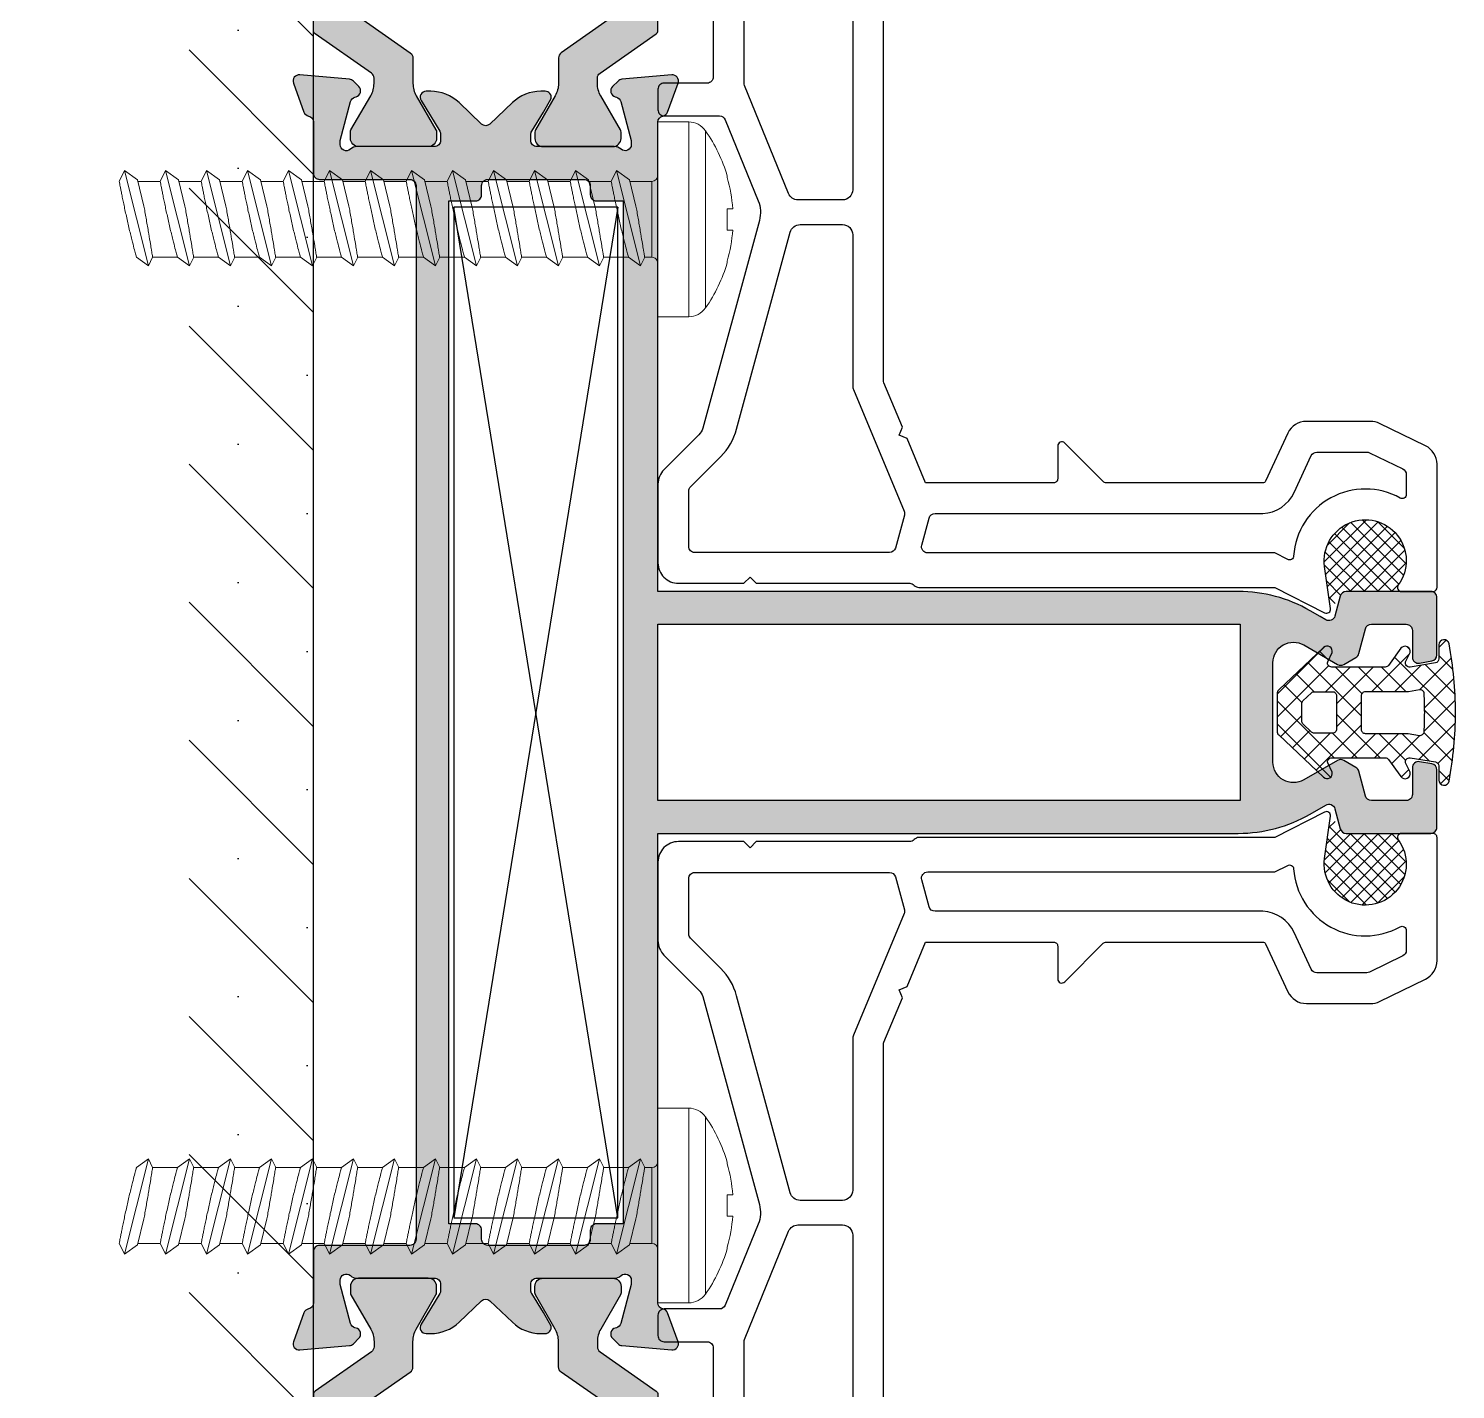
# Model space of a CAD drawing. Header units: millimetres. Extents: x 221 to 2771, y 196 to 840.
# Drawn here: x 485.58 to 499.5, y 625.91 to 639.19 of the extents above; entities that cross this region are included whole.
import ezdxf

# ---------------------------------------------------------------- set-up
doc = ezdxf.new("R2010")
doc.units = ezdxf.units.MM

# ---------------------------------------------------------------- blocks, each defined once
blk = doc.blocks.new('937600')
at = {"ltscale": 10, "true_color": 0xfed100}
blk.add_hatch(color=40, dxfattribs=at).paths.add_polyline_path([(1547.882, 2589.597), (1545.967, 2592.334, 0.24473), (1545.803, 2592.419), (1542.338, 2592.419, 0.244698), (1542.174, 2592.334), (1540.258, 2589.597, -0.244698), (1540.012, 2589.469), (1539.752, 2589.469, -0.131652), (1539.152, 2589.63), (1537.487, 2590.591, 0.131652), (1537.382, 2590.619), (1537.07, 2590.619, 0.414214), (1536.67, 2590.219), (1536.67, 2586.819, 0.414214), (1537.07, 2586.419), (1537.382, 2586.419, 0.131652), (1537.487, 2586.448), (1539.152, 2587.409, -0.131652), (1539.752, 2587.569), (1541.001, 2587.569, 0.244698), (1541.247, 2587.697), (1543.163, 2590.434, -0.244698), (1543.327, 2590.519), (1544.813, 2590.519, -0.244698), (1544.977, 2590.434), (1546.893, 2587.697, 0.244698), (1547.139, 2587.569), (1548.389, 2587.569, -0.131652), (1548.989, 2587.409), (1550.654, 2586.448, 0.131652), (1550.759, 2586.419), (1551.07, 2586.419, 0.400278), (1551.47, 2586.8), (1551.47, 2590.119), (1551.47, 2590.239, 0.400281), (1551.07, 2590.619), (1550.759, 2590.619, 0.131652), (1550.654, 2590.591), (1548.989, 2589.63, -0.131652), (1548.389, 2589.469), (1548.128, 2589.469, -0.244698)])
at = {"color": 40, "ltscale": 10, "true_color": 0xfed100}
blk.add_lwpolyline([(1551.47, 2590.219, 0.414214), (1551.07, 2590.619), (1550.759, 2590.619, 0.131652), (1550.654, 2590.591), (1548.989, 2589.63, -0.131652), (1548.389, 2589.469), (1548.128, 2589.469, -0.244698), (1547.882, 2589.597), (1545.967, 2592.334, 0.24473), (1545.803, 2592.419), (1542.338, 2592.419, 0.244698), (1542.174, 2592.334), (1540.258, 2589.597, -0.244698), (1540.012, 2589.469), (1539.752, 2589.469, -0.131652), (1539.152, 2589.63), (1537.487, 2590.591, 0.131652), (1537.382, 2590.619), (1537.07, 2590.619, 0.414214), (1536.67, 2590.219), (1536.67, 2586.819, 0.414214), (1537.07, 2586.419), (1537.382, 2586.419, 0.131652), (1537.487, 2586.448), (1539.152, 2587.409, -0.131652), (1539.752, 2587.569), (1541.001, 2587.569, 0.244698), (1541.247, 2587.697), (1543.163, 2590.434, -0.244698), (1543.327, 2590.519), (1544.813, 2590.519, -0.244698), (1544.977, 2590.434), (1546.893, 2587.697, 0.244698), (1547.139, 2587.569), (1548.389, 2587.569, -0.131652), (1548.989, 2587.409), (1550.654, 2586.448, 0.131652), (1550.759, 2586.419), (1551.07, 2586.419, 0.414214), (1551.47, 2586.819)], format="xyb", close=True, dxfattribs=at)
blk = doc.blocks.new('50S14')
at = {"ltscale": 10}
h = blk.add_hatch(color=252, dxfattribs=at)
h.paths.add_polyline_path([(-107.032, -174.235), (-107.032, -173.935, -0.414214), (-106.732, -173.635), (-106.439, -173.635, -0.137872), (-106.282, -173.679), (-104.788, -174.591, 0.585524), (-104.332, -174.335), (-104.332, -174.117, 0.19257), (-104.883, -172.738), (-105.927, -171.642, -0.399971), (-105.927, -171.228), (-104.883, -170.132, 0.19257), (-104.332, -168.752), (-104.332, -168.535, 0.472045), (-104.689, -168.24), (-105.351, -168.623), (-106.282, -169.191, -0.137872), (-106.439, -169.235), (-106.732, -169.235, -0.414214), (-107.032, -168.935), (-107.032, -168.749), (-107.032, -165.349), (-107.032, -165.164, 0.182676), (-107.157, -164.833, -0.645751), (-106.932, -164.335), (-106.732, -164.335), (-104.829, -164.845, -0.267949), (-104.617, -165.057), (-104.602, -165.113, 0.57735), (-104.1, -165.247), (-103.832, -164.979, 0.176327), (-103.746, -164.793), (-103.533, -162.361, 0.548619), (-103.934, -162.053), (-105.345, -162.566, 0.263725), (-105.537, -162.792, -0.359508), (-105.832, -163.035), (-107.332, -163.035), (-107.721, -163.035), (-128.732, -163.035), (-128.732, -134.726, 0.131652), (-129.669, -131.226), (-130.115, -130.454, -0.493145), (-129.933, -130.015), (-128.954, -129.752, 0.339454), (-128.732, -129.463), (-128.732, -125.335, 0.414214), (-129.032, -125.035), (-131.826, -125.035, 0.36397), (-132.121, -125.283), (-132.227, -125.883, 0.466308), (-131.932, -126.235), (-130.632, -126.235, -0.414214), (-130.332, -126.535), (-130.332, -128.235, -0.339454), (-130.554, -128.525), (-131.765, -128.849, 0.198912), (-131.947, -128.989), (-132.291, -129.585, 0.267949), (-132.291, -129.885), (-131.339, -131.535, -0.57735), (-132.205, -133.035), (-137.058, -133.035, -0.57735), (-137.924, -131.535), (-136.972, -129.885, 0.267949), (-136.972, -129.585), (-137.316, -128.989, 0.198912), (-137.498, -128.849), (-138.709, -128.525, -0.339454), (-138.932, -128.235), (-138.932, -126.535, -0.414214), (-138.632, -126.235), (-137.332, -126.235, 0.466308), (-137.036, -125.883), (-137.142, -125.283, 0.36397), (-137.437, -125.035), (-140.232, -125.035, 0.414214), (-140.532, -125.335), (-140.532, -126.535), (-140.532, -129.463, 0.339454), (-140.309, -129.752), (-139.33, -130.015, -0.493145), (-139.148, -130.454), (-139.31, -130.735), (-139.594, -131.226, 0.131652), (-140.532, -134.726), (-140.532, -137.235), (-140.532, -163.035), (-163.432, -163.035, -0.359508), (-163.726, -162.792, 0.263725), (-163.918, -162.566), (-165.329, -162.053, 0.548619), (-165.731, -162.361), (-165.518, -164.793, 0.176327), (-165.431, -164.979), (-165.163, -165.247, 0.57735), (-164.661, -165.113), (-164.646, -165.057, -0.267949), (-164.434, -164.845), (-162.532, -164.335), (-162.332, -164.335, -0.645751), (-162.107, -164.833, 0.182676), (-162.232, -165.164), (-162.232, -165.349), (-162.232, -168.749), (-162.232, -168.935, -0.414214), (-162.532, -169.235), (-162.825, -169.235, -0.137872), (-162.981, -169.191), (-163.912, -168.623), (-164.574, -168.24, 0.472045), (-164.932, -168.535), (-164.932, -168.752, 0.19257), (-164.38, -170.132), (-163.336, -171.228, -0.399971), (-163.336, -171.642), (-164.38, -172.738, 0.19257), (-164.932, -174.117), (-164.932, -174.335, 0.585524), (-164.475, -174.591), (-162.981, -173.679, -0.137872), (-162.825, -173.635), (-162.532, -173.635, -0.414214), (-162.232, -173.935), (-162.232, -177.706, 0.182676), (-162.107, -178.036, -0.645751), (-162.332, -178.535), (-162.532, -178.535), (-164.434, -178.025, -0.267949), (-164.646, -177.813), (-164.661, -177.757, 0.57735), (-165.163, -177.623), (-165.431, -177.891, 0.176327), (-165.518, -178.077), (-165.731, -180.509, 0.548619), (-165.329, -180.817), (-163.918, -180.303, 0.263725), (-163.726, -180.078, -0.359508), (-163.432, -179.835), (-160.932, -179.835, 0.414214), (-160.632, -179.535), (-160.632, -175.135, -0.414214), (-160.332, -174.835), (-134.632, -174.835), (-108.932, -174.835, -0.414214), (-108.632, -175.135), (-108.632, -179.535, 0.414214), (-108.332, -179.835), (-105.832, -179.835, -0.359508), (-105.537, -180.078, 0.263725), (-105.345, -180.303), (-103.934, -180.817, 0.548619), (-103.533, -180.509), (-103.746, -178.077, 0.176327), (-103.832, -177.891), (-104.1, -177.623, 0.57735), (-104.602, -177.757), (-104.617, -177.813, -0.267949), (-104.829, -178.025), (-106.732, -178.535), (-106.932, -178.535, -0.645751), (-107.157, -178.036, 0.182676), (-107.032, -177.706), (-107.032, -177.635)])
h.paths.add_polyline_path([(-159.582, -164.735), (-134.632, -164.735), (-109.682, -164.735), (-109.682, -166.035, 0.414214), (-109.382, -166.335), (-108.932, -166.335, -0.414214), (-108.632, -166.635), (-108.632, -171.335, -0.414214), (-108.932, -171.635), (-109.382, -171.635, 0.414214), (-109.682, -171.935), (-109.682, -173.235), (-134.632, -173.235), (-159.582, -173.235), (-159.582, -171.935, 0.414214), (-159.882, -171.635), (-160.332, -171.635, -0.414214), (-160.632, -171.335), (-160.632, -166.635, -0.414214), (-160.332, -166.335), (-159.882, -166.335, 0.414214), (-159.582, -166.035)], flags=16)
h.paths.add_polyline_path([(-138.932, -134.635), (-130.332, -134.635), (-130.332, -144.535), (-130.332, -163.035), (-134.632, -163.035), (-138.932, -163.035)], flags=16)
at = {"color": 252, "ltscale": 10}
for points in [[(-107.032, -174.235), (-107.032, -173.935, -0.414214), (-106.732, -173.635), (-106.439, -173.635, -0.137872), (-106.282, -173.679), (-104.788, -174.591, 0.585524), (-104.332, -174.335), (-104.332, -174.117, 0.19257), (-104.883, -172.738), (-105.927, -171.642, -0.399971), (-105.927, -171.228), (-104.883, -170.132, 0.19257), (-104.332, -168.752), (-104.332, -168.535, 0.472045), (-104.689, -168.24), (-105.351, -168.623), (-106.282, -169.191, -0.137872), (-106.439, -169.235), (-106.732, -169.235, -0.414214), (-107.032, -168.935), (-107.032, -168.749), (-107.032, -165.349), (-107.032, -165.164, 0.182676), (-107.157, -164.833, -0.645751), (-106.932, -164.335), (-106.732, -164.335), (-104.829, -164.845, -0.267949), (-104.617, -165.057), (-104.602, -165.113, 0.57735), (-104.1, -165.247), (-103.832, -164.979, 0.176327), (-103.746, -164.793), (-103.533, -162.361, 0.548619), (-103.934, -162.053), (-105.345, -162.566, 0.263725), (-105.537, -162.792, -0.359508), (-105.832, -163.035), (-107.332, -163.035), (-107.721, -163.035), (-128.732, -163.035), (-128.732, -134.726, 0.131652), (-129.669, -131.226), (-130.115, -130.454, -0.493145), (-129.933, -130.015), (-128.954, -129.752, 0.339454), (-128.732, -129.463), (-128.732, -125.335, 0.414214), (-129.032, -125.035), (-131.826, -125.035, 0.36397), (-132.121, -125.283), (-132.227, -125.883, 0.466308), (-131.932, -126.235), (-130.632, -126.235, -0.414214), (-130.332, -126.535), (-130.332, -128.235, -0.339454), (-130.554, -128.525), (-131.765, -128.849, 0.198912), (-131.947, -128.989), (-132.291, -129.585, 0.267949), (-132.291, -129.885), (-131.339, -131.535, -0.57735), (-132.205, -133.035), (-137.058, -133.035, -0.57735), (-137.924, -131.535), (-136.972, -129.885, 0.267949), (-136.972, -129.585), (-137.316, -128.989, 0.198912), (-137.498, -128.849), (-138.709, -128.525, -0.339454), (-138.932, -128.235), (-138.932, -126.535, -0.414214), (-138.632, -126.235), (-137.332, -126.235, 0.466308), (-137.036, -125.883), (-137.142, -125.283, 0.36397), (-137.437, -125.035), (-140.232, -125.035, 0.414214), (-140.532, -125.335), (-140.532, -126.535), (-140.532, -129.463, 0.339454), (-140.309, -129.752), (-139.33, -130.015, -0.493145), (-139.148, -130.454), (-139.31, -130.735), (-139.594, -131.226, 0.131652), (-140.532, -134.726), (-140.532, -137.235), (-140.532, -163.035), (-163.432, -163.035, -0.359508), (-163.726, -162.792, 0.263725), (-163.918, -162.566), (-165.329, -162.053, 0.548619), (-165.731, -162.361), (-165.518, -164.793, 0.176327), (-165.431, -164.979), (-165.163, -165.247, 0.57735), (-164.661, -165.113), (-164.646, -165.057, -0.267949), (-164.434, -164.845), (-162.532, -164.335), (-162.332, -164.335, -0.645751), (-162.107, -164.833, 0.182676), (-162.232, -165.164), (-162.232, -165.349), (-162.232, -168.749), (-162.232, -168.935, -0.414214), (-162.532, -169.235), (-162.825, -169.235, -0.137872), (-162.981, -169.191), (-163.912, -168.623), (-164.574, -168.24, 0.472045), (-164.932, -168.535), (-164.932, -168.752, 0.19257), (-164.38, -170.132), (-163.336, -171.228, -0.399971), (-163.336, -171.642), (-164.38, -172.738, 0.19257), (-164.932, -174.117), (-164.932, -174.335, 0.585524), (-164.475, -174.591), (-162.981, -173.679, -0.137872), (-162.825, -173.635), (-162.532, -173.635, -0.414214), (-162.232, -173.935), (-162.232, -177.706, 0.182676), (-162.107, -178.036, -0.645751), (-162.332, -178.535), (-162.532, -178.535), (-164.434, -178.025, -0.267949), (-164.646, -177.813), (-164.661, -177.757, 0.57735), (-165.163, -177.623), (-165.431, -177.891, 0.176327), (-165.518, -178.077), (-165.731, -180.509, 0.548619), (-165.329, -180.817), (-163.918, -180.303, 0.263725), (-163.726, -180.078, -0.359508), (-163.432, -179.835), (-160.932, -179.835, 0.414214), (-160.632, -179.535), (-160.632, -175.135, -0.414214), (-160.332, -174.835), (-134.632, -174.835), (-108.932, -174.835, -0.414214), (-108.632, -175.135), (-108.632, -179.535, 0.414214), (-108.332, -179.835), (-105.832, -179.835, -0.359508), (-105.537, -180.078, 0.263725), (-105.345, -180.303), (-103.934, -180.817, 0.548619), (-103.533, -180.509), (-103.746, -178.077, 0.176327), (-103.832, -177.891), (-104.1, -177.623, 0.57735), (-104.602, -177.757), (-104.617, -177.813, -0.267949), (-104.829, -178.025), (-106.732, -178.535), (-106.932, -178.535, -0.645751), (-107.157, -178.036, 0.182676), (-107.032, -177.706), (-107.032, -177.635)], [(-159.582, -164.735), (-134.632, -164.735), (-109.682, -164.735), (-109.682, -166.035, 0.414214), (-109.382, -166.335), (-108.932, -166.335, -0.414214), (-108.632, -166.635), (-108.632, -171.335, -0.414214), (-108.932, -171.635), (-109.382, -171.635, 0.414214), (-109.682, -171.935), (-109.682, -173.235), (-134.632, -173.235), (-159.582, -173.235), (-159.582, -171.935, 0.414214), (-159.882, -171.635), (-160.332, -171.635, -0.414214), (-160.632, -171.335), (-160.632, -166.635, -0.414214), (-160.332, -166.335), (-159.882, -166.335, 0.414214), (-159.582, -166.035)]]:
    blk.add_lwpolyline(points, format="xyb", close=True, dxfattribs=at)
blk.add_lwpolyline([(-138.932, -134.635), (-130.332, -134.635), (-130.332, -144.535), (-130.332, -163.035), (-134.632, -163.035), (-138.932, -163.035)], close=True, dxfattribs=at)
blk.add_blockref('937600', (-1713.702, -2755.454))
at = {"xscale": -1}
blk.add_blockref('937600', (1444.439, -2755.454), dxfattribs=at)
at = {"xscale": -1, "rotation": 180}
blk.add_blockref('937600', (-1713.702, 2412.585), dxfattribs=at)
at = {"rotation": 180.0000000000001}
blk.add_blockref('937600', (1444.439, 2412.585), dxfattribs=at)
blk = doc.blocks.new('A02110')
at = {"color": 31}
for points in [[(2086.685, 5268.478), (2086.685, 5275.959, -0.213422), (2086.785, 5276.183, 0.213422), (2086.885, 5276.407), (2086.885, 5293.769), (2088.123, 5296.2, 0.606815), (2087.917, 5296.489), (2085.863, 5296.2, -1.485657), (2086.767, 5299.794, 0.614131), (2087.085, 5299.955), (2087.085, 5301.481, 0.414214), (2086.885, 5301.681), (2080.876, 5301.681, 0.286745), (2079.978, 5301.119), (2078.886, 5298.881, 0.113936), (2078.785, 5298.442), (2078.785, 5295.312, 0.291473), (2079.362, 5294.406), (2081.698, 5293.317, -0.291473), (2081.785, 5293.181), (2081.785, 5285.546, -0.198912), (2081.726, 5285.405), (2079.843, 5283.522, 0.668179), (2079.985, 5283.181), (2081.585, 5283.181, -0.414214), (2081.785, 5282.981), (2081.785, 5276.737), (2079.619, 5275.836), (2079.458, 5275.444), (2079.065, 5275.605), (2076.9, 5274.704, -0.098951), (2076.785, 5274.681), (2039.185, 5274.681, -0.098951), (2039.069, 5274.704), (2036.904, 5275.605), (2036.512, 5275.444), (2036.35, 5275.836), (2034.185, 5276.737), (2034.185, 5282.981, -0.414214), (2034.385, 5283.181), (2035.985, 5283.181, 0.668179), (2036.126, 5283.522), (2034.243, 5285.405, -0.198912), (2034.185, 5285.546), (2034.185, 5293.181, -0.291473), (2034.271, 5293.317), (2036.607, 5294.406, 0.291473), (2037.185, 5295.312), (2037.185, 5298.442, 0.113936), (2037.083, 5298.881), (2035.992, 5301.119, 0.286745), (2035.093, 5301.681), (2029.085, 5301.681, 0.414214), (2028.885, 5301.481), (2028.885, 5299.955, 0.614131), (2029.203, 5299.794, -1.485657), (2030.106, 5296.2), (2028.052, 5296.489, 0.606815), (2027.846, 5296.2), (2029.085, 5293.769), (2029.085, 5276.407, 0.213422), (2029.185, 5276.183, -0.213422), (2029.285, 5275.959), (2029.285, 5268.478), (2029.585, 5268.178), (2029.285, 5267.878), (2029.285, 5264.681, 0.414214), (2030.285, 5263.681), (2034.116, 5263.681, 0.198912), (2034.823, 5263.974), (2036.533, 5265.683, -0.13063), (2036.849, 5265.867), (2046.991, 5268.628, -0.164494), (2047.95, 5268.57), (2051.898, 5266.964, -0.305091), (2052.085, 5266.686), (2052.085, 5263.981, 0.414214), (2052.385, 5263.681), (2053.385, 5263.681, 0.414214), (2053.685, 5263.981), (2053.685, 5266.081, -0.414214), (2053.985, 5266.381), (2061.985, 5266.381, -0.414214), (2062.285, 5266.081), (2062.285, 5263.981, 0.414214), (2062.585, 5263.681), (2063.585, 5263.681, 0.414214), (2063.885, 5263.981), (2063.885, 5266.686, -0.305091), (2064.072, 5266.964), (2068.02, 5268.57, -0.164494), (2068.979, 5268.628), (2079.12, 5265.867, -0.13063), (2079.436, 5265.683), (2081.146, 5263.974, 0.198912), (2081.853, 5263.681), (2085.685, 5263.681, 0.414214), (2086.685, 5264.681), (2086.685, 5267.878), (2086.385, 5268.178)], [(2030.613, 5294.688, 0.550709), (2033.443, 5299.883, -0.572183), (2033.617, 5300.181), (2034.593, 5300.181, -0.286745), (2034.863, 5300.012), (2035.654, 5298.389, -0.113936), (2035.685, 5298.258), (2035.685, 5295.822, -0.291473), (2035.511, 5295.55), (2033.721, 5294.715, 0.27694), (2032.685, 5293.181), (2032.685, 5277.196, -0.338334), (2032.464, 5276.907), (2031.147, 5276.548, -0.494396), (2030.768, 5276.838), (2030.768, 5293.769), (2030.448, 5294.398, -0.538771)], [(2080.285, 5295.822), (2080.285, 5298.258, -0.113936), (2080.315, 5298.389), (2081.107, 5300.012, -0.286745), (2081.376, 5300.181), (2082.352, 5300.181, -0.572183), (2082.527, 5299.883, 0.550709), (2085.356, 5294.688, -0.538771), (2085.521, 5294.398), (2085.201, 5293.769), (2085.201, 5276.838, -0.494396), (2084.822, 5276.548), (2083.506, 5276.907, -0.338334), (2083.285, 5277.196), (2083.285, 5293.181, 0.27694), (2082.248, 5294.715), (2080.458, 5295.55, -0.291473)], [(2030.785, 5265.481), (2030.785, 5274.977, -0.338334), (2031.006, 5275.266), (2032.606, 5275.702, -0.166601), (2032.8, 5275.689), (2038.733, 5273.219, 0.098951), (2038.925, 5273.181), (2046.285, 5273.181, -0.414214), (2046.785, 5272.681), (2046.785, 5270.616, -0.338334), (2046.416, 5270.134), (2036.806, 5267.517, 0.13063), (2035.472, 5266.744), (2033.997, 5265.268, -0.198912), (2033.785, 5265.181), (2031.085, 5265.181, -0.414214)], [(2069.185, 5270.616), (2069.185, 5272.681, -0.414214), (2069.685, 5273.181), (2077.045, 5273.181, 0.098951), (2077.237, 5273.219), (2083.169, 5275.689, -0.166601), (2083.364, 5275.702), (2084.964, 5275.266, -0.338334), (2085.185, 5274.977), (2085.185, 5265.481, -0.414214), (2084.885, 5265.181), (2082.185, 5265.181, -0.198912), (2081.973, 5265.268), (2080.497, 5266.744, 0.13063), (2079.164, 5267.517), (2069.553, 5270.134, -0.338334)], [(2047.985, 5270.512), (2047.985, 5272.681, -0.414214), (2048.485, 5273.181), (2067.485, 5273.181, -0.414214), (2067.985, 5272.681), (2067.985, 5270.512, -0.305091), (2067.673, 5270.049), (2062.398, 5267.903, -0.09688), (2062.285, 5267.881), (2053.685, 5267.881, -0.09688), (2053.572, 5267.903), (2048.296, 5270.049, -0.305091)]]:
    blk.add_lwpolyline(points, format="xyb", close=True, dxfattribs=at)
blk = doc.blocks.new('B.G.R.1A')
h = blk.add_hatch()
h.set_pattern_fill('SACNCR', color=253, scale=2)
h.paths.add_polyline_path([(1188.644, -532.907), (1188.644, -526.835), (1188.344, -526.835), (1185.537, -526.835), (1169.751, -526.835), (1166.644, -526.835), (1136.944, -526.835), (1134.444, -526.835, 0.359508), (1134.15, -527.078, -0.263725), (1133.958, -527.303), (1132.547, -527.817, -0.548619), (1132.145, -527.509), (1132.204, -526.835), (1129.976, -526.835), (1126.512, -526.835), (1124.284, -526.835), (1124.343, -527.509, -0.548619), (1123.942, -527.817), (1122.531, -527.303, -0.263725), (1122.339, -527.078, 0.359508), (1122.044, -526.835), (1119.544, -526.835), (1066.944, -526.835), (1064.444, -526.835, 0.359508), (1064.15, -527.078, -0.263725), (1063.958, -527.303), (1062.547, -527.817, -0.548619), (1062.145, -527.509), (1062.204, -526.835), (1059.977, -526.835), (1056.512, -526.835), (1054.284, -526.835), (1054.343, -527.509, -0.548619), (1053.942, -527.817), (1052.531, -527.303, -0.263725), (1052.339, -527.078, 0.359508), (1052.044, -526.835), (1049.544, -526.835), (1019.844, -526.835), (1016.737, -526.835), (1000.951, -526.835), (998.144, -526.835), (997.844, -526.835), (997.844, -532.907)])
h.paths.add_polyline_path([(1171.445, -532.199), (1184.285, -532.199), (1184.285, -540.735), (1171.445, -540.735)], flags=25)
h.paths.add_polyline_path([(1002.917, -532.611), (1019.519, -532.611), (1019.519, -540.656), (1002.917, -540.656)], flags=25)
h.paths.add_polyline_path([(1171.445, -532.199), (1184.285, -532.199), (1184.285, -540.735), (1171.445, -540.735)], flags=25)
h.paths.add_polyline_path([(1002.917, -532.611), (1019.519, -532.611), (1019.519, -540.656), (1002.917, -540.656)], flags=25)
at = {"lineweight": -2}
blk.add_line((1188.644, -526.835), (997.844, -526.835), dxfattribs=at)
blk = doc.blocks.new('3095-2D')
at = {"color": 253}
for p, q in [((5087.022, 1505.191), (5136.322, 1497.191)), ((5136.322, 1505.191), (5087.022, 1497.191))]:
    blk.add_line(p, q, dxfattribs=at)
blk.add_lwpolyline([(5087.022, 1497.191), (5087.022, 1505.191), (5136.322, 1505.191), (5136.322, 1497.191)], close=True, dxfattribs=at)
blk = doc.blocks.new('CV')
at = {"color": 7, "linetype": 'Continuous', "lineweight": 15}
for p, q in [((3112.747, 819.595), (3111.247, 819.595)), ((3111.247, 819.595), (3111.247, 810.095)), ((3112.747, 819.595), (3112.747, 810.095)), ((3113.567, 819.168), (3113.567, 810.522)), ((3086.395, 817.119), (3085.223, 812.464)), ((3086.395, 817.119), (3085.811, 816.694)), ((3086.6, 816.692), (3086.395, 817.119)), ((3088.395, 817.119), (3087.223, 812.464)), ((3088.395, 817.119), (3087.811, 816.694)), ((3088.6, 816.692), (3088.395, 817.119)), ((3090.395, 817.119), (3089.223, 812.464)), ((3090.395, 817.119), (3089.811, 816.694)), ((3090.6, 816.692), (3090.395, 817.119)), ((3092.395, 817.119), (3091.223, 812.464)), ((3092.395, 817.119), (3091.811, 816.694)), ((3092.6, 816.692), (3092.395, 817.119)), ((3094.395, 817.119), (3093.223, 812.464)), ((3094.395, 817.119), (3093.811, 816.694)), ((3094.6, 816.692), (3094.395, 817.119)), ((3096.395, 817.119), (3095.223, 812.464)), ((3096.395, 817.119), (3095.811, 816.694)), ((3096.6, 816.692), (3096.395, 817.119)), ((3098.395, 817.119), (3097.223, 812.464)), ((3098.395, 817.119), (3097.811, 816.694)), ((3098.6, 816.692), (3098.395, 817.119)), ((3100.395, 817.119), (3099.223, 812.464)), ((3100.395, 817.119), (3099.811, 816.694)), ((3100.6, 816.692), (3100.395, 817.119)), ((3102.395, 817.119), (3101.223, 812.464)), ((3102.395, 817.119), (3101.811, 816.694)), ((3102.6, 816.692), (3102.395, 817.119)), ((3104.395, 817.119), (3103.223, 812.464)), ((3104.395, 817.119), (3103.811, 816.694)), ((3104.6, 816.692), (3104.395, 817.119)), ((3106.395, 817.119), (3105.223, 812.464)), ((3106.395, 817.119), (3105.811, 816.694)), ((3106.6, 816.692), (3106.395, 817.119)), ((3108.395, 817.119), (3107.223, 812.464)), ((3108.395, 817.119), (3107.811, 816.694)), ((3108.6, 816.692), (3108.395, 817.119)), ((3110.395, 817.119), (3109.223, 812.464)), ((3110.395, 817.119), (3109.811, 816.694)), ((3110.6, 816.692), (3110.395, 817.119)), ((3087.812, 816.695), (3086.598, 816.695)), ((3089.812, 816.695), (3088.598, 816.695)), ((3091.812, 816.695), (3090.598, 816.695)), ((3093.812, 816.695), (3092.598, 816.695)), ((3095.812, 816.695), (3094.598, 816.695)), ((3097.812, 816.695), (3096.598, 816.695)), ((3099.812, 816.695), (3098.598, 816.695)), ((3101.812, 816.695), (3100.598, 816.695)), ((3103.812, 816.695), (3102.598, 816.695)), ((3105.812, 816.695), (3104.598, 816.695)), ((3107.812, 816.695), (3106.598, 816.695)), ((3109.812, 816.695), (3108.598, 816.695)), ((3110.947, 816.695), (3110.598, 816.695)), ((3110.947, 812.995), (3110.947, 816.695)), ((3114.629, 816.945), (3114.629, 816.879)), ((3114.891, 815.365), (3114.629, 815.365)), ((3114.629, 815.365), (3114.629, 814.325)), ((3086.175, 814.197), (3085.854, 812.924)), ((3088.175, 814.197), (3087.854, 812.924)), ((3090.175, 814.197), (3089.854, 812.924)), ((3092.175, 814.197), (3091.854, 812.924)), ((3094.175, 814.197), (3093.854, 812.924)), ((3096.175, 814.197), (3095.854, 812.924)), ((3098.175, 814.197), (3097.854, 812.924)), ((3100.175, 814.197), (3099.854, 812.924)), ((3102.175, 814.197), (3101.854, 812.924)), ((3104.175, 814.197), (3103.854, 812.924)), ((3106.175, 814.197), (3105.854, 812.924)), ((3108.175, 814.197), (3107.854, 812.924)), ((3110.175, 814.197), (3109.854, 812.924)), ((3114.629, 814.325), (3114.891, 814.325)), ((3084.967, 812.998), (3085.223, 812.464)), ((3085.872, 812.995), (3086.969, 812.995)), ((3086.967, 812.998), (3087.223, 812.464)), ((3087.872, 812.995), (3088.969, 812.995)), ((3088.967, 812.998), (3089.223, 812.464)), ((3089.872, 812.995), (3090.969, 812.995)), ((3090.967, 812.998), (3091.223, 812.464)), ((3091.872, 812.995), (3092.969, 812.995)), ((3092.967, 812.998), (3093.223, 812.464)), ((3093.872, 812.995), (3094.969, 812.995)), ((3094.967, 812.998), (3095.223, 812.464)), ((3095.872, 812.995), (3096.969, 812.995)), ((3096.967, 812.998), (3097.223, 812.464)), ((3097.872, 812.995), (3098.969, 812.995)), ((3098.967, 812.998), (3099.223, 812.464)), ((3099.872, 812.995), (3100.969, 812.995)), ((3100.967, 812.998), (3101.223, 812.464)), ((3101.872, 812.995), (3102.969, 812.995)), ((3102.967, 812.998), (3103.223, 812.464)), ((3103.872, 812.995), (3104.969, 812.995)), ((3104.967, 812.998), (3105.223, 812.464)), ((3105.872, 812.995), (3106.969, 812.995)), ((3106.967, 812.998), (3107.223, 812.464)), ((3107.872, 812.995), (3108.969, 812.995)), ((3108.967, 812.998), (3109.223, 812.464)), ((3109.872, 812.995), (3110.947, 812.995)), ((3085.223, 812.464), (3085.854, 812.924)), ((3087.223, 812.464), (3087.854, 812.924)), ((3089.223, 812.464), (3089.854, 812.924)), ((3091.223, 812.464), (3091.854, 812.924)), ((3093.223, 812.464), (3093.854, 812.924)), ((3095.223, 812.464), (3095.854, 812.924)), ((3097.223, 812.464), (3097.854, 812.924)), ((3099.223, 812.464), (3099.854, 812.924)), ((3101.223, 812.464), (3101.854, 812.924)), ((3103.223, 812.464), (3103.854, 812.924)), ((3105.223, 812.464), (3105.854, 812.924)), ((3107.223, 812.464), (3107.854, 812.924)), ((3109.223, 812.464), (3109.854, 812.924)), ((3114.629, 812.81), (3114.629, 812.745)), ((3111.247, 810.095), (3112.747, 810.095))]:
    blk.add_line(p, q, dxfattribs=at)
for centre, radius, start, end in [((3112.747, 818.595), 1, 34.9341, 90), ((3107.378, 814.845), 7.549, 16.15245, 34.9341), ((3110.947, 816.995), 0.3, 270, 0), ((3107.378, 814.845), 7.531, 3.95943, 15.67451), ((3107.378, 814.845), 7.531, 344.32549, 356.04057), ((3110.947, 812.695), 0.3, 0, 90), ((3107.378, 814.845), 7.549, 325.0659, 343.84755), ((3112.747, 811.095), 1, 270, 325.0659)]:
    blk.add_arc(centre, radius, start, end, dxfattribs=at)
for points, knots in [([(3085.712, 816.33), (3085.737, 816.423), (3085.777, 816.57), (3085.804, 816.666), (3085.814, 816.701), (3085.812, 816.693), (3085.812, 816.692)], [0, 0, 0, 0, 0.442564, 0.700084, 0.965467, 1, 1, 1, 1]), ([(3086.598, 816.691), (3086.598, 816.689), (3086.597, 816.686), (3086.586, 816.619), (3086.567, 816.504), (3086.537, 816.318), (3086.487, 816.016), (3086.423, 815.637), (3086.36, 815.261), (3086.307, 814.951), (3086.252, 814.634), (3086.208, 814.382), (3086.182, 814.239), (3086.175, 814.197)], [0, 0, 0, 0, 0.0686303, 0.1556504, 0.2401376, 0.327043, 0.4506309, 0.6076165, 0.6945072, 0.7838689, 0.8716155, 0.9618871, 1, 1, 1, 1]), ([(3087.712, 816.33), (3087.737, 816.423), (3087.777, 816.57), (3087.804, 816.666), (3087.814, 816.701), (3087.812, 816.693), (3087.812, 816.692)], [0, 0, 0, 0, 0.442564, 0.700084, 0.965467, 1, 1, 1, 1]), ([(3088.598, 816.691), (3088.598, 816.689), (3088.597, 816.686), (3088.586, 816.619), (3088.567, 816.504), (3088.537, 816.318), (3088.487, 816.016), (3088.423, 815.637), (3088.36, 815.261), (3088.307, 814.951), (3088.252, 814.634), (3088.208, 814.382), (3088.182, 814.239), (3088.175, 814.197)], [0, 0, 0, 0, 0.0686303, 0.1556504, 0.2401376, 0.327043, 0.4506309, 0.6076165, 0.6945072, 0.7838689, 0.8716155, 0.9618871, 1, 1, 1, 1]), ([(3089.712, 816.33), (3089.737, 816.423), (3089.777, 816.57), (3089.804, 816.666), (3089.814, 816.701), (3089.812, 816.693), (3089.812, 816.692)], [0, 0, 0, 0, 0.442564, 0.700084, 0.965467, 1, 1, 1, 1]), ([(3090.598, 816.691), (3090.598, 816.689), (3090.597, 816.686), (3090.586, 816.619), (3090.567, 816.504), (3090.537, 816.318), (3090.487, 816.016), (3090.423, 815.637), (3090.36, 815.261), (3090.307, 814.951), (3090.252, 814.634), (3090.208, 814.382), (3090.182, 814.239), (3090.175, 814.197)], [0, 0, 0, 0, 0.0686303, 0.1556504, 0.2401376, 0.327043, 0.4506309, 0.6076165, 0.6945072, 0.7838689, 0.8716155, 0.9618871, 1, 1, 1, 1]), ([(3091.712, 816.33), (3091.737, 816.423), (3091.777, 816.57), (3091.804, 816.666), (3091.814, 816.701), (3091.812, 816.693), (3091.812, 816.692)], [0, 0, 0, 0, 0.442564, 0.700084, 0.965467, 1, 1, 1, 1]), ([(3092.598, 816.691), (3092.598, 816.689), (3092.597, 816.686), (3092.586, 816.619), (3092.567, 816.504), (3092.537, 816.318), (3092.487, 816.016), (3092.423, 815.637), (3092.36, 815.261), (3092.307, 814.951), (3092.252, 814.634), (3092.208, 814.382), (3092.182, 814.239), (3092.175, 814.197)], [0, 0, 0, 0, 0.0686303, 0.1556504, 0.2401376, 0.327043, 0.4506309, 0.6076165, 0.6945072, 0.7838689, 0.8716155, 0.9618871, 1, 1, 1, 1]), ([(3093.712, 816.33), (3093.737, 816.423), (3093.777, 816.57), (3093.804, 816.666), (3093.814, 816.701), (3093.812, 816.693), (3093.812, 816.692)], [0, 0, 0, 0, 0.442564, 0.700084, 0.965467, 1, 1, 1, 1]), ([(3094.598, 816.691), (3094.598, 816.689), (3094.597, 816.686), (3094.586, 816.619), (3094.567, 816.504), (3094.537, 816.318), (3094.487, 816.016), (3094.423, 815.637), (3094.36, 815.261), (3094.307, 814.951), (3094.252, 814.634), (3094.208, 814.382), (3094.182, 814.239), (3094.175, 814.197)], [0, 0, 0, 0, 0.0686303, 0.1556504, 0.2401376, 0.327043, 0.4506309, 0.6076165, 0.6945072, 0.7838689, 0.8716155, 0.9618871, 1, 1, 1, 1]), ([(3095.712, 816.33), (3095.737, 816.423), (3095.777, 816.57), (3095.804, 816.666), (3095.814, 816.701), (3095.812, 816.693), (3095.812, 816.692)], [0, 0, 0, 0, 0.442564, 0.700084, 0.965467, 1, 1, 1, 1]), ([(3096.598, 816.691), (3096.598, 816.689), (3096.597, 816.686), (3096.586, 816.619), (3096.567, 816.504), (3096.537, 816.318), (3096.487, 816.016), (3096.423, 815.637), (3096.36, 815.261), (3096.307, 814.951), (3096.252, 814.634), (3096.208, 814.382), (3096.182, 814.239), (3096.175, 814.197)], [0, 0, 0, 0, 0.06863, 0.15565, 0.240138, 0.327043, 0.450631, 0.607616, 0.694507, 0.783869, 0.871616, 0.961887, 1, 1, 1, 1]), ([(3097.712, 816.33), (3097.737, 816.423), (3097.777, 816.57), (3097.804, 816.666), (3097.814, 816.701), (3097.812, 816.693), (3097.812, 816.692)], [0, 0, 0, 0, 0.442564, 0.700084, 0.965467, 1, 1, 1, 1]), ([(3098.598, 816.691), (3098.598, 816.689), (3098.597, 816.686), (3098.586, 816.619), (3098.567, 816.504), (3098.537, 816.318), (3098.487, 816.016), (3098.423, 815.637), (3098.36, 815.261), (3098.307, 814.951), (3098.252, 814.634), (3098.208, 814.382), (3098.182, 814.239), (3098.175, 814.197)], [0, 0, 0, 0, 0.06863, 0.15565, 0.240138, 0.327043, 0.450631, 0.607616, 0.694507, 0.783869, 0.871616, 0.961887, 1, 1, 1, 1]), ([(3099.712, 816.33), (3099.737, 816.423), (3099.777, 816.57), (3099.804, 816.666), (3099.814, 816.701), (3099.812, 816.693), (3099.812, 816.692)], [0, 0, 0, 0, 0.442564, 0.700084, 0.965467, 1, 1, 1, 1]), ([(3100.598, 816.691), (3100.598, 816.689), (3100.597, 816.686), (3100.586, 816.619), (3100.567, 816.504), (3100.537, 816.318), (3100.487, 816.016), (3100.423, 815.637), (3100.36, 815.261), (3100.307, 814.951), (3100.252, 814.634), (3100.208, 814.382), (3100.182, 814.239), (3100.175, 814.197)], [0, 0, 0, 0, 0.06863, 0.15565, 0.240138, 0.327043, 0.450631, 0.607616, 0.694507, 0.783869, 0.871616, 0.961887, 1, 1, 1, 1]), ([(3101.712, 816.33), (3101.737, 816.423), (3101.777, 816.57), (3101.804, 816.666), (3101.814, 816.701), (3101.812, 816.693), (3101.812, 816.692)], [0, 0, 0, 0, 0.442564, 0.700084, 0.965467, 1, 1, 1, 1]), ([(3102.598, 816.691), (3102.598, 816.689), (3102.597, 816.686), (3102.586, 816.619), (3102.567, 816.504), (3102.537, 816.318), (3102.487, 816.016), (3102.423, 815.637), (3102.36, 815.261), (3102.307, 814.951), (3102.252, 814.634), (3102.208, 814.382), (3102.182, 814.239), (3102.175, 814.197)], [0, 0, 0, 0, 0.06863, 0.15565, 0.240138, 0.327043, 0.450631, 0.607616, 0.694507, 0.783869, 0.871616, 0.961887, 1, 1, 1, 1]), ([(3103.712, 816.33), (3103.737, 816.423), (3103.777, 816.57), (3103.804, 816.666), (3103.814, 816.701), (3103.812, 816.693), (3103.812, 816.692)], [0, 0, 0, 0, 0.442564, 0.700084, 0.965467, 1, 1, 1, 1]), ([(3104.598, 816.691), (3104.598, 816.689), (3104.597, 816.686), (3104.586, 816.619), (3104.567, 816.504), (3104.537, 816.318), (3104.487, 816.016), (3104.423, 815.637), (3104.36, 815.261), (3104.307, 814.951), (3104.252, 814.634), (3104.208, 814.382), (3104.182, 814.239), (3104.175, 814.197)], [0, 0, 0, 0, 0.06863, 0.15565, 0.240138, 0.327043, 0.450631, 0.607616, 0.694507, 0.783869, 0.871616, 0.961887, 1, 1, 1, 1]), ([(3105.712, 816.33), (3105.737, 816.423), (3105.777, 816.57), (3105.804, 816.666), (3105.814, 816.701), (3105.812, 816.693), (3105.812, 816.692)], [0, 0, 0, 0, 0.442564, 0.700084, 0.965467, 1, 1, 1, 1]), ([(3106.598, 816.691), (3106.598, 816.689), (3106.597, 816.686), (3106.586, 816.619), (3106.567, 816.504), (3106.537, 816.318), (3106.487, 816.016), (3106.423, 815.637), (3106.36, 815.261), (3106.307, 814.951), (3106.252, 814.634), (3106.208, 814.382), (3106.182, 814.239), (3106.175, 814.197)], [0, 0, 0, 0, 0.06863, 0.15565, 0.240138, 0.327043, 0.450631, 0.607616, 0.694507, 0.783869, 0.871616, 0.961887, 1, 1, 1, 1]), ([(3107.712, 816.33), (3107.737, 816.423), (3107.777, 816.57), (3107.804, 816.666), (3107.814, 816.701), (3107.812, 816.693), (3107.812, 816.692)], [0, 0, 0, 0, 0.442564, 0.700084, 0.965467, 1, 1, 1, 1]), ([(3108.598, 816.691), (3108.598, 816.689), (3108.597, 816.686), (3108.586, 816.619), (3108.567, 816.504), (3108.537, 816.318), (3108.487, 816.016), (3108.423, 815.637), (3108.36, 815.261), (3108.307, 814.951), (3108.252, 814.634), (3108.208, 814.382), (3108.182, 814.239), (3108.175, 814.197)], [0, 0, 0, 0, 0.06863, 0.15565, 0.240138, 0.327043, 0.450631, 0.607616, 0.694507, 0.783869, 0.871616, 0.961887, 1, 1, 1, 1]), ([(3109.712, 816.33), (3109.737, 816.423), (3109.777, 816.57), (3109.804, 816.666), (3109.814, 816.701), (3109.812, 816.693), (3109.812, 816.692)], [0, 0, 0, 0, 0.442564, 0.700084, 0.965467, 1, 1, 1, 1]), ([(3110.598, 816.691), (3110.598, 816.689), (3110.597, 816.686), (3110.586, 816.619), (3110.567, 816.504), (3110.537, 816.318), (3110.487, 816.016), (3110.423, 815.637), (3110.36, 815.261), (3110.307, 814.951), (3110.252, 814.634), (3110.208, 814.382), (3110.182, 814.239), (3110.175, 814.197)], [0, 0, 0, 0, 0.06863, 0.15565, 0.240138, 0.327043, 0.450631, 0.607616, 0.694507, 0.783869, 0.871616, 0.961887, 1, 1, 1, 1]), ([(3084.969, 812.999), (3084.968, 812.998), (3084.967, 812.99), (3084.974, 813.026), (3084.99, 813.108), (3085.016, 813.241), (3085.051, 813.418), (3085.094, 813.633), (3085.145, 813.884), (3085.202, 814.161), (3085.266, 814.461), (3085.334, 814.772), (3085.405, 815.089), (3085.477, 815.399), (3085.549, 815.696), (3085.632, 816.027), (3085.681, 816.215), (3085.712, 816.33)], [0, 0, 0, 0, 0.012331, 0.078826, 0.143139, 0.209295, 0.274015, 0.340559, 0.406256, 0.473789, 0.540757, 0.609602, 0.677756, 0.747848, 0.816643, 0.887452, 1, 1, 1, 1]), ([(3086.969, 812.999), (3086.968, 812.998), (3086.967, 812.99), (3086.974, 813.026), (3086.99, 813.108), (3087.016, 813.241), (3087.051, 813.418), (3087.094, 813.633), (3087.145, 813.884), (3087.202, 814.161), (3087.266, 814.461), (3087.334, 814.772), (3087.405, 815.089), (3087.477, 815.399), (3087.549, 815.696), (3087.632, 816.027), (3087.681, 816.215), (3087.712, 816.33)], [0, 0, 0, 0, 0.012331, 0.078826, 0.143139, 0.209295, 0.274015, 0.340559, 0.406256, 0.473789, 0.540757, 0.609602, 0.677756, 0.747848, 0.816643, 0.887452, 1, 1, 1, 1]), ([(3088.969, 812.999), (3088.968, 812.998), (3088.967, 812.99), (3088.974, 813.026), (3088.99, 813.108), (3089.016, 813.241), (3089.051, 813.418), (3089.094, 813.633), (3089.145, 813.884), (3089.202, 814.161), (3089.266, 814.461), (3089.334, 814.772), (3089.405, 815.089), (3089.477, 815.399), (3089.549, 815.696), (3089.632, 816.027), (3089.681, 816.215), (3089.712, 816.33)], [0, 0, 0, 0, 0.012331, 0.078826, 0.143139, 0.209295, 0.274015, 0.340559, 0.406256, 0.473789, 0.540757, 0.609602, 0.677756, 0.747848, 0.816643, 0.887452, 1, 1, 1, 1]), ([(3090.969, 812.999), (3090.968, 812.998), (3090.967, 812.99), (3090.974, 813.026), (3090.99, 813.108), (3091.016, 813.241), (3091.051, 813.418), (3091.094, 813.633), (3091.145, 813.884), (3091.202, 814.161), (3091.266, 814.461), (3091.334, 814.772), (3091.405, 815.089), (3091.477, 815.399), (3091.549, 815.696), (3091.632, 816.027), (3091.681, 816.215), (3091.712, 816.33)], [0, 0, 0, 0, 0.012331, 0.078826, 0.143139, 0.209295, 0.274015, 0.340559, 0.406256, 0.473789, 0.540757, 0.609602, 0.677756, 0.747848, 0.816643, 0.887452, 1, 1, 1, 1]), ([(3092.969, 812.999), (3092.968, 812.998), (3092.967, 812.99), (3092.974, 813.026), (3092.99, 813.108), (3093.016, 813.241), (3093.051, 813.418), (3093.094, 813.633), (3093.145, 813.884), (3093.202, 814.161), (3093.266, 814.461), (3093.334, 814.772), (3093.405, 815.089), (3093.477, 815.399), (3093.549, 815.696), (3093.632, 816.027), (3093.681, 816.215), (3093.712, 816.33)], [0, 0, 0, 0, 0.012331, 0.078826, 0.143139, 0.209295, 0.274015, 0.340559, 0.406256, 0.473789, 0.540757, 0.609602, 0.677756, 0.747848, 0.816643, 0.887452, 1, 1, 1, 1]), ([(3094.969, 812.999), (3094.968, 812.998), (3094.967, 812.99), (3094.974, 813.026), (3094.99, 813.108), (3095.016, 813.241), (3095.051, 813.418), (3095.094, 813.633), (3095.145, 813.884), (3095.202, 814.161), (3095.266, 814.461), (3095.334, 814.772), (3095.405, 815.089), (3095.477, 815.399), (3095.549, 815.696), (3095.632, 816.027), (3095.681, 816.215), (3095.712, 816.33)], [0, 0, 0, 0, 0.012331, 0.078826, 0.143139, 0.209295, 0.274015, 0.340559, 0.406256, 0.473789, 0.540757, 0.609602, 0.677756, 0.747848, 0.816643, 0.887452, 1, 1, 1, 1]), ([(3096.969, 812.999), (3096.968, 812.998), (3096.967, 812.99), (3096.974, 813.026), (3096.99, 813.108), (3097.016, 813.241), (3097.051, 813.418), (3097.094, 813.633), (3097.145, 813.884), (3097.202, 814.161), (3097.266, 814.461), (3097.334, 814.772), (3097.405, 815.089), (3097.477, 815.399), (3097.549, 815.696), (3097.632, 816.027), (3097.681, 816.215), (3097.712, 816.33)], [0, 0, 0, 0, 0.012331, 0.078826, 0.143139, 0.209295, 0.274015, 0.340559, 0.406256, 0.473789, 0.540757, 0.609602, 0.677756, 0.747848, 0.816643, 0.887452, 1, 1, 1, 1]), ([(3098.969, 812.999), (3098.968, 812.998), (3098.967, 812.99), (3098.974, 813.026), (3098.99, 813.108), (3099.016, 813.241), (3099.051, 813.418), (3099.094, 813.633), (3099.145, 813.884), (3099.202, 814.161), (3099.266, 814.461), (3099.334, 814.772), (3099.405, 815.089), (3099.477, 815.399), (3099.549, 815.696), (3099.632, 816.027), (3099.681, 816.215), (3099.712, 816.33)], [0, 0, 0, 0, 0.012331, 0.078826, 0.143139, 0.209295, 0.274015, 0.340559, 0.406256, 0.473789, 0.540757, 0.609602, 0.677756, 0.747848, 0.816643, 0.887452, 1, 1, 1, 1]), ([(3100.969, 812.999), (3100.968, 812.998), (3100.967, 812.99), (3100.974, 813.026), (3100.99, 813.108), (3101.016, 813.241), (3101.051, 813.418), (3101.094, 813.633), (3101.145, 813.884), (3101.202, 814.161), (3101.266, 814.461), (3101.334, 814.772), (3101.405, 815.089), (3101.477, 815.399), (3101.549, 815.696), (3101.632, 816.027), (3101.681, 816.215), (3101.712, 816.33)], [0, 0, 0, 0, 0.012331, 0.078826, 0.143139, 0.209295, 0.274015, 0.340559, 0.406256, 0.473789, 0.540757, 0.609602, 0.677756, 0.747848, 0.816643, 0.887452, 1, 1, 1, 1]), ([(3102.969, 812.999), (3102.968, 812.998), (3102.967, 812.99), (3102.974, 813.026), (3102.99, 813.108), (3103.016, 813.241), (3103.051, 813.418), (3103.094, 813.633), (3103.145, 813.884), (3103.202, 814.161), (3103.266, 814.461), (3103.334, 814.772), (3103.405, 815.089), (3103.477, 815.399), (3103.549, 815.696), (3103.632, 816.027), (3103.681, 816.215), (3103.712, 816.33)], [0, 0, 0, 0, 0.012331, 0.078826, 0.1431386, 0.2092954, 0.2740151, 0.3405589, 0.4062559, 0.4737885, 0.5407572, 0.6096017, 0.6777559, 0.7478484, 0.8166433, 0.8874519, 1, 1, 1, 1]), ([(3104.969, 812.999), (3104.968, 812.998), (3104.967, 812.99), (3104.974, 813.026), (3104.99, 813.108), (3105.016, 813.241), (3105.051, 813.418), (3105.094, 813.633), (3105.145, 813.884), (3105.202, 814.161), (3105.266, 814.461), (3105.334, 814.772), (3105.405, 815.089), (3105.477, 815.399), (3105.549, 815.696), (3105.632, 816.027), (3105.681, 816.215), (3105.712, 816.33)], [0, 0, 0, 0, 0.012331, 0.078826, 0.143139, 0.209295, 0.274015, 0.340559, 0.406256, 0.473789, 0.540757, 0.609602, 0.677756, 0.747848, 0.816643, 0.887452, 1, 1, 1, 1]), ([(3106.969, 812.999), (3106.968, 812.998), (3106.967, 812.99), (3106.974, 813.026), (3106.99, 813.108), (3107.016, 813.241), (3107.051, 813.418), (3107.094, 813.633), (3107.145, 813.884), (3107.202, 814.161), (3107.266, 814.461), (3107.334, 814.772), (3107.405, 815.089), (3107.477, 815.399), (3107.549, 815.696), (3107.632, 816.027), (3107.681, 816.215), (3107.712, 816.33)], [0, 0, 0, 0, 0.012331, 0.078826, 0.143139, 0.209295, 0.274015, 0.340559, 0.406256, 0.473789, 0.540757, 0.609602, 0.677756, 0.747848, 0.816643, 0.887452, 1, 1, 1, 1]), ([(3108.969, 812.999), (3108.968, 812.998), (3108.967, 812.99), (3108.974, 813.026), (3108.99, 813.108), (3109.016, 813.241), (3109.051, 813.418), (3109.094, 813.633), (3109.145, 813.884), (3109.202, 814.161), (3109.266, 814.461), (3109.334, 814.772), (3109.405, 815.089), (3109.477, 815.399), (3109.549, 815.696), (3109.632, 816.027), (3109.681, 816.215), (3109.712, 816.33)], [0, 0, 0, 0, 0.012331, 0.078826, 0.143139, 0.209295, 0.274015, 0.340559, 0.406256, 0.473789, 0.540757, 0.609602, 0.677756, 0.747848, 0.816643, 0.887452, 1, 1, 1, 1])]:
    blk.add_open_spline(points, degree=3, knots=knots, dxfattribs=at)
blk = doc.blocks.new('F05 018')
h = blk.add_hatch()
h.set_pattern_fill('ANSI37', color=35, scale=0.25, angle=360, style=0)
h.paths.add_polyline_path([(2799.498, 806.484, -0.48903), (2799.304, 806.733), (2799.52, 807.191, 0.750492), (2799.107, 807.434), (2796.913, 805.366, 0.206582), (2796.835, 805.184), (2796.835, 804.27), (2796.835, 803.356, 0.206582), (2796.913, 803.174), (2799.107, 801.107, 0.750492), (2799.52, 801.35), (2799.304, 801.808, -0.48903), (2799.498, 802.057), (2802.107, 802.057, -0.239698), (2802.269, 801.975), (2802.876, 801.141, 0.825491), (2803.32, 801.35), (2803.104, 801.808, -0.535314), (2803.327, 802.055), (2804.557, 801.856, -0.371881), (2804.728, 801.658), (2804.728, 800.97, 0.911438), (2805.224, 800.924, 0.046332), (2805.535, 804.27, 0.046332), (2805.224, 807.616, 0.911438), (2804.728, 807.57), (2804.728, 806.883, -0.36397), (2804.563, 806.686), (2803.333, 806.487, -0.544313), (2803.104, 806.733), (2803.32, 807.191, 0.825491), (2802.876, 807.399), (2802.269, 806.566, -0.239698), (2802.107, 806.484)])
h.paths.add_polyline_path([(2801.135, 805.277), (2803.203, 805.277, 0.043661), (2803.238, 805.28), (2803.775, 805.374, -0.449816), (2804.009, 805.188, -0.013633), (2804.034, 804.264, -0.013633), (2804.009, 803.339, -0.449816), (2803.775, 803.153), (2803.221, 803.25), (2801.135, 803.25, -0.414214), (2800.935, 803.45), (2800.935, 805.077, -0.414214)], flags=16)
h.paths.add_polyline_path([(2799.735, 805.084), (2799.735, 804.27), (2799.735, 803.457, -0.414214), (2799.535, 803.257), (2798.654, 803.257, -0.191265), (2798.517, 803.312), (2798.097, 803.707, -0.206582), (2798.035, 803.853), (2798.035, 804.27), (2798.035, 804.688, -0.206582), (2798.097, 804.833), (2798.517, 805.229, -0.191265), (2798.654, 805.284), (2799.535, 805.284, -0.414214)], flags=16)
at = {"color": 35}
for points in [[(2804.557, 801.856, -0.371881), (2804.728, 801.658), (2804.728, 800.97, 0.911438), (2805.224, 800.924, 0.046332), (2805.535, 804.27, 0.046332), (2805.224, 807.616, 0.911438), (2804.728, 807.57), (2804.728, 806.883, -0.36397), (2804.563, 806.686), (2803.333, 806.487, -0.544313), (2803.104, 806.733), (2803.32, 807.191, 0.825491), (2802.876, 807.399), (2802.269, 806.566, -0.239698), (2802.107, 806.484), (2799.498, 806.484, -0.48903), (2799.304, 806.733), (2799.52, 807.191, 0.750492), (2799.107, 807.434), (2796.913, 805.366, 0.206582), (2796.835, 805.184), (2796.835, 804.27), (2796.835, 803.356, 0.206582), (2796.913, 803.174), (2799.107, 801.107, 0.750492), (2799.52, 801.35), (2799.304, 801.808, -0.48903), (2799.498, 802.057), (2802.107, 802.057, -0.239698), (2802.269, 801.975), (2802.876, 801.141, 0.825491), (2803.32, 801.35), (2803.104, 801.808, -0.535314), (2803.327, 802.055)], [(2799.735, 803.457, -0.414214), (2799.535, 803.257), (2798.654, 803.257, -0.191265), (2798.517, 803.312), (2798.097, 803.707, -0.206582), (2798.035, 803.853), (2798.035, 804.27), (2798.035, 804.688, -0.206582), (2798.097, 804.833), (2798.517, 805.229, -0.191265), (2798.654, 805.284), (2799.535, 805.284, -0.414214), (2799.735, 805.084), (2799.735, 804.27)], [(2804.009, 805.188, 0.449816), (2803.775, 805.374), (2803.238, 805.28, -0.043661), (2803.203, 805.277), (2801.135, 805.277, 0.414214), (2800.935, 805.077), (2800.935, 803.45, 0.414214), (2801.135, 803.25), (2803.221, 803.25), (2803.775, 803.153, 0.449816), (2804.009, 803.339, 0.013633), (2804.034, 804.264, 0.013633)]]:
    blk.add_lwpolyline(points, format="xyb", close=True, dxfattribs=at)

msp = doc.modelspace()

# ---------------------------------------------------------------- hatches: boundary and pattern name
h = msp.add_hatch()
h.set_pattern_fill('ANSI37', color=32, scale=0.03, angle=270, style=0)
h.set_pattern_definition([(315, (352.32442, 1142.87808), (0.067351921, 0.067351921), []), (45, (352.32442, 1142.87808), (-0.067351921, 0.067351921), [])])
h.paths.add_polyline_path([(498.438, 633.693), (498.978, 633.693, -0.614131), (498.946, 633.757, 1.485657), (498.227, 633.938), (498.285, 633.527, -0.099508), (498.284, 633.511), (498.38, 633.651, -0.157352), (498.401, 633.681, -0.165101)])
h = msp.add_hatch()
h.set_pattern_fill('ANSI37', color=32, scale=0.03, angle=90, style=0)
h.set_pattern_definition([(45, (352.32442, 122.14868), (0.067351921, -0.067351921), []), (315, (352.32442, 122.14868), (-0.067351921, -0.067351921), [])])
h.paths.add_polyline_path([(498.438, 631.333), (498.978, 631.333, 0.614131), (498.946, 631.27, -1.485657), (498.227, 631.089), (498.285, 631.5, 0.099508), (498.284, 631.516), (498.38, 631.376, 0.157352), (498.401, 631.346, 0.165101)])

# ---------------------------------------------------------------- block references
at = {"lineweight": -2, "xscale": 0.2, "yscale": 0.2, "zscale": 0.2, "rotation": 270}
for name, p in [('B.G.R.1A', (593.73, 851.162)), ('50S14', (524.33, 605.587))]:
    msp.add_blockref(name, p, dxfattribs=at)
at = {"xscale": 0.2, "yscale": 0.2, "zscale": 0.2, "rotation": 270}
for p in [(-561.013, 1051.11), (-561.013, 1037.11)]:
    msp.add_blockref('A02110', p, dxfattribs=at)
at = {"color": 11, "xscale": -0.2, "yscale": 0.2, "zscale": 0.2, "rotation": 180.0000000000013}
msp.add_blockref('CV', (-130.526, 800.293), dxfattribs=at)
at = {"color": 7, "xscale": -0.2, "yscale": 0.2, "zscale": 0.2, "rotation": 270}
msp.add_blockref('3095-2D', (190.295, -389.822), dxfattribs=at)
at = {"xscale": 0.2, "yscale": 0.2, "zscale": 0.2}
msp.add_blockref('F05 018', (-61.604, 471.659), dxfattribs=at)
at = {"color": 11, "xscale": 0.2, "yscale": 0.2, "zscale": 0.2}
msp.add_blockref('CV', (-130.526, 464.734), dxfattribs=at)

doc.saveas('drawing.dxf')
